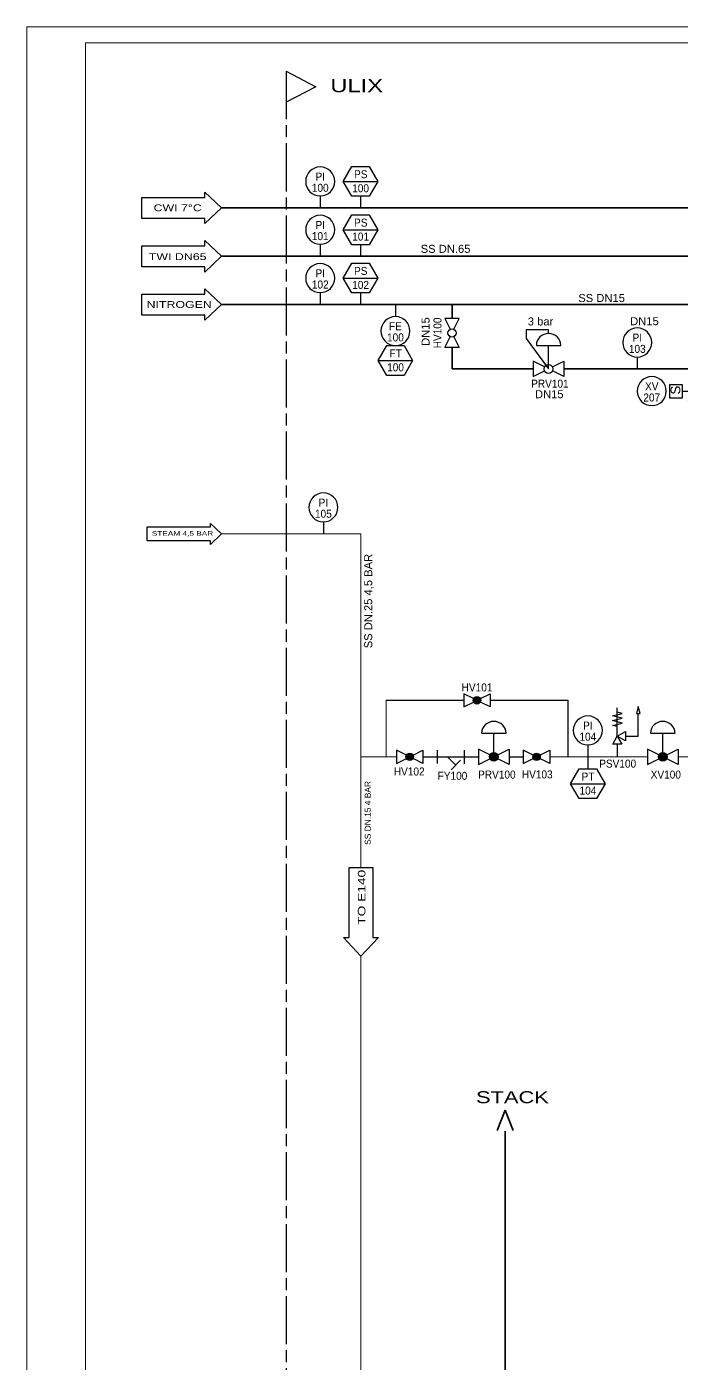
# Model space of a CAD drawing. Header units: millimetres. Extents: x 256 to 2599, y 626 to 1192.
# Drawn here: x 256.5 to 419.8, y 857.6 to 1191.5 of the extents above; entities that cross this region are included whole.
import ezdxf
from ezdxf.enums import TextEntityAlignment as Align

# ---------------------------------------------------------------- set-up
doc = ezdxf.new("R2010")
doc.units = ezdxf.units.MM
doc.linetypes.add('AM_ISO08W050', pattern=[18, 12, -1.5, 3, -1.5])
for name, color, linetype, lineweight in [('-Testi', 7, 'Continuous', 35), ('Acqua di torre in', 170, 'Continuous', 35), ('Acqua refrigerata', 142, 'Continuous', 35), ('LINEA - AZOTO', 151, 'Continuous', 35)]:
    doc.layers.add(name, color=color, linetype=linetype, lineweight=lineweight)
for name, color, linetype in [('-Vapore', 253, 'Continuous'), ('L6-SOTTILE', 5, 'Continuous'), ('L8-TESTI', 1, 'Continuous'), ('Limite fornitura', 7, 'AM_ISO08W050'), ('Tag', 7, 'Continuous')]:
    doc.layers.add(name, color=color, linetype=linetype)
doc.styles.add('ARIAL_090', font='arial.ttf', dxfattribs={"width": 0.9})
doc.styles.get("Standard").update_dxf_attribs({"font": 'arial.ttf'})

# ---------------------------------------------------------------- blocks, each defined once
blk = doc.blocks.new('Tag_block')
at = {"color": 0, "linetype": 'ByBlock', "lineweight": -2}
blk.add_attdef('#(TargetObject.Tag)', text='', height=2.5, dxfattribs=at).set_placement((0, 0), align=Align.MIDDLE_CENTER)
blk = doc.blocks.new('*U5')
at = {"color": 0, "linetype": 'ByBlock', "lineweight": -2}
for start, end in [(0, 180), (180, 0)]:
    blk.add_arc((0, 0), 5, start, end, dxfattribs=at)
at = {"color": 0, "linetype": 'ByBlock', "lineweight": -2, "width": 0.9}
for tag, p in [('#(TargetObject.Type)', (0, 1.65)), ('#(TargetObject.LoopNumber)', (0, -1.65))]:
    blk.add_attdef(tag, text='', height=2.5, dxfattribs=at).set_placement(p, align=Align.MIDDLE_CENTER)
blk = doc.blocks.new('Valve Label_block')
at = {"color": 0, "linetype": 'ByBlock', "lineweight": -2, "width": 0.9}
blk.add_attdef('#(TargetObject.Size)', text='', height=2.5, dxfattribs=at).set_placement((0, 4.7625), align=Align.BOTTOM_CENTER)
blk.add_attdef('#(TargetObject.Tag)', text='', height=2.5, dxfattribs=at).set_placement((0, -4.7625), align=Align.TOP_CENTER)
blk = doc.blocks.new('Solenoid valve')
blk.add_line((471.76, 702.65), (471.76, 700.34))
for points in [[(473.05, 702.65), (473.05, 705.23), (470.47, 705.23), (470.47, 702.65)], [(473.66, 699.24), (473.66, 701.44), (471.76, 700.34)]]:
    blk.add_lwpolyline(points, close=True)
blk.add_lwpolyline([(471.76, 700.34), (469.86, 699.24), (469.86, 701.44), (471.76, 700.34)])
at = {"layer": '-Testi', "insert": (471.08, 705.02), "char_height": 1.93, "width": 2.2547, "attachment_point": 1}
blk.add_mtext('S', dxfattribs=at)

msp = doc.modelspace()

# ---------------------------------------------------------------- hatches: boundary and pattern name
h = msp.add_hatch(color=256)
h.dxf.hatch_style = 1
h.paths.add_polyline_path([(369.77, 1023.26, 1), (367.88, 1023.26, 1)])
h = msp.add_hatch(color=256)
h.dxf.hatch_style = 1
h.paths.add_polyline_path([(353, 1009.14, 1), (351.11, 1009.14, 1), (353, 1009.14, 1)])
h = msp.add_hatch(color=256)
h.dxf.hatch_style = 1
h.paths.add_polyline_path([(374.13, 1009.14, 1), (371.94, 1009.14, 1)])
h = msp.add_hatch(color=256)
h.dxf.hatch_style = 1
h.paths.add_polyline_path([(384.63, 1009.14, 1), (382.74, 1009.14, 1), (384.63, 1009.14, 1)])
h = msp.add_hatch(color=256)
h.dxf.hatch_style = 1
h.paths.add_polyline_path([(416.3, 1009.14, 1), (414.1, 1009.14, 1)])

# ---------------------------------------------------------------- linework, layer by layer
at = {"layer": '-Vapore', "lineweight": 20}
for p, q in [((305.1, 1064.85), (339.88, 1064.85)), ((339.88, 981.52), (339.88, 1064.85)), ((346.18, 1009.14), (346.18, 1023.26)), ((348.76, 1009.14), (339.88, 1009.14)), ((386.98, 1009.14), (411.38, 1009.14)), ((414.1, 1009.14), (416.3, 1009.14)), ((574.63, 1009.14), (419.03, 1009.14)), ((339.88, 777.67), (339.88, 959.37))]:
    msp.add_line(p, q, dxfattribs=at)
at = {"layer": '-Vapore'}
for p, q in [((346.18, 1023.26), (365.53, 1023.26)), ((372.12, 1023.26), (391.47, 1023.26)), ((391.47, 1023.26), (391.47, 1009.14)), ((403.86, 1012.29), (403.86, 1009.14)), ((355.35, 1009.14), (358.89, 1009.14)), ((365.67, 1009.14), (369.21, 1009.14)), ((376.86, 1009.14), (380.4, 1009.14))]:
    msp.add_line(p, q, dxfattribs=at)
at = {"ltscale": 15}
for p, q in [((321.22, 1180.41), (328.58, 1176.56)), ((328.58, 1176.56), (321.22, 1172.71))]:
    msp.add_line(p, q, dxfattribs=at)
for p, q in [((386.7, 1115.83), (381.15, 1115.83)), ((381.15, 1115.83), (381.15, 1113.68)), ((386.7, 1114.89), (386.7, 1115.83)), ((381.15, 1113.68), (386.7, 1106.04)), ((383.65, 1111.94), (389.76, 1111.94)), ((386.7, 1106.04), (386.7, 1111.94)), ((403.86, 1016.69), (403.86, 1021.34)), ((369.98, 1015.04), (376.09, 1015.04)), ((373.04, 1009.14), (373.04, 1015.04)), ((412.15, 1015.04), (418.26, 1015.04)), ((415.2, 1009.14), (415.2, 1015.04)), ((358.89, 1010.84), (358.89, 1007.44)), ((358.89, 1009.14), (365.67, 1009.14)), ((361.5, 1009.14), (363.56, 1007.08)), ((365.67, 1010.78), (365.67, 1007.38)), ((364.76, 1008.28), (362.36, 1005.88))]:
    msp.add_line(p, q)
at = {"lineweight": 20}
for points in [[(256.47, 657.54), (256.47, 1191.54), (1097.47, 1191.54), (1097.47, 657.54)], [(271.09, 661.54), (271.09, 1187.54), (1093.47, 1187.54), (1093.47, 661.54)]]:
    msp.add_lwpolyline(points, close=True, dxfattribs=at)
for points in [[(363.07, 1115.97), (364.42, 1118.68), (360.78, 1118.68), (362.13, 1115.97)], [(363.07, 1114.1), (364.42, 1111.39), (360.78, 1111.39), (362.13, 1114.1)], [(385.72, 1106.53), (382.88, 1107.95), (382.88, 1104.13), (385.72, 1105.55)], [(387.68, 1106.53), (390.52, 1107.95), (390.52, 1104.13), (387.68, 1105.55)], [(367.98, 1023.68), (365.53, 1024.9), (365.53, 1021.61), (367.98, 1022.83)], [(369.67, 1023.68), (372.12, 1024.9), (372.12, 1021.61), (369.67, 1022.83)], [(403.86, 1014.29), (403.86, 1016.69), (402.66, 1016.99), (405.07, 1017.59), (402.66, 1018.19), (405.07, 1018.79), (402.66, 1019.39), (405.07, 1019.99), (403.86, 1020.3)], [(405.87, 1014.29), (409.07, 1014.29), (409.07, 1019.99)], [(351.21, 1009.56), (348.76, 1010.79), (348.76, 1007.49), (351.21, 1008.72)], [(352.9, 1009.56), (355.35, 1010.79), (355.35, 1007.49), (352.9, 1008.72)], [(372.05, 1009.63), (369.21, 1011.05), (369.21, 1007.23), (372.05, 1008.65)], [(374.02, 1009.63), (376.86, 1011.05), (376.86, 1007.23), (374.02, 1008.65)], [(382.84, 1009.56), (380.4, 1010.79), (380.4, 1007.49), (382.84, 1008.72)], [(384.54, 1009.56), (386.98, 1010.79), (386.98, 1007.49), (384.54, 1008.72)], [(414.22, 1009.63), (411.38, 1011.05), (411.38, 1007.23), (414.22, 1008.65)], [(416.19, 1009.63), (419.03, 1011.05), (419.03, 1007.23), (416.19, 1008.65)]]:
    msp.add_lwpolyline(points)
for points in [[(409.53, 1019.99), (409.07, 1021.7), (408.61, 1019.99)], [(405.87, 1013.13), (403.86, 1014.29), (405.87, 1015.44)], [(402.71, 1012.29), (403.86, 1014.29), (405.02, 1012.29)]]:
    msp.add_lwpolyline(points, close=True)
for centre, radius in [((362.6, 1115.03), 1.05), ((386.7, 1106.04), 1.1), ((368.83, 1023.26), 0.946), ((352.06, 1009.14), 0.946), ((373.04, 1009.14), 1.1), ((383.69, 1009.14), 0.946), ((415.2, 1009.14), 1.1)]:
    msp.add_circle(centre, radius)
for centre in [(386.7, 1111.94), (373.04, 1015.04), (415.2, 1015.04)]:
    msp.add_ellipse(centre, major_axis=(-3.05, 0), ratio=0.967342, start_param=3.141593, end_param=6.283185)
at = {"layer": 'Acqua di torre in'}
msp.add_line((305.1, 1134.2), (769.55, 1134.2), dxfattribs=at)
at = {"layer": 'Acqua refrigerata'}
msp.add_line((305.1, 1146.28), (825.62, 1146.28), dxfattribs=at)
at = {"layer": 'L6-SOTTILE'}
for points in [[(300.9, 1142.34), (300.9, 1143.65), (285.16, 1143.65), (285.16, 1148.9), (300.9, 1148.9), (300.9, 1150.22), (305.1, 1146.28)], [(300.9, 1130.26), (300.9, 1131.58), (285.16, 1131.58), (285.16, 1136.83), (300.9, 1136.83), (300.9, 1138.14), (305.1, 1134.2)], [(300.9, 1118.19), (300.9, 1119.5), (285.16, 1119.5), (285.16, 1124.75), (300.9, 1124.75), (300.9, 1126.06), (305.1, 1122.13)], [(302.3, 1062.22), (302.3, 1063.1), (286.49, 1063.1), (286.49, 1066.6), (302.3, 1066.6), (302.3, 1067.47), (305.1, 1064.85)], [(335.5, 964.04), (336.96, 964.04), (336.96, 981.52), (342.8, 981.52), (342.8, 964.04), (344.25, 964.04), (339.88, 959.37)]]:
    msp.add_lwpolyline(points, close=True, dxfattribs=at)
at = {"layer": 'Limite fornitura'}
msp.add_line((321.22, 1180.41), (321.22, 778.57), dxfattribs=at)
at = {"layer": 'LINEA - AZOTO'}
for p, q in [((305.1, 1122.13), (930.96, 1122.13)), ((362.6, 1118.68), (362.6, 1122.13)), ((362.6, 1106.04), (362.6, 1111.39)), ((362.6, 1106.04), (382.88, 1106.04)), ((390.52, 1106.04), (554.17, 1106.04)), ((375.89, 920.83), (373.89, 915.83)), ((375.89, 920.83), (377.89, 915.83)), ((375.89, 806.69), (375.89, 915.59))]:
    msp.add_line(p, q, dxfattribs=at)
at = {"layer": 'Tag'}
for p, q in [((335.47, 1152.89), (344.07, 1152.89)), ((329.71, 1149.27), (329.71, 1146.28)), ((339.77, 1149.17), (339.77, 1146.28)), ((335.47, 1140.82), (344.07, 1140.82)), ((329.71, 1137.19), (329.71, 1134.2)), ((339.77, 1137.09), (339.77, 1134.2)), ((335.47, 1128.74), (344.07, 1128.74)), ((329.71, 1125.12), (329.71, 1122.13)), ((339.77, 1125.02), (339.77, 1122.13)), ((348.48, 1122.13), (348.48, 1119.13)), ((408.84, 1109.03), (408.84, 1106.04)), ((344.18, 1108.16), (352.78, 1108.16)), ((330.5, 1067.84), (330.5, 1064.85)), ((396.5, 1012.13), (396.5, 1009.14)), ((396.5, 1009.14), (396.5, 1006.15)), ((392.2, 1002.42), (400.8, 1002.42))]:
    msp.add_line(p, q, dxfattribs=at)
for points in [[(335.47, 1152.89), (337.62, 1156.62), (341.92, 1156.62), (344.07, 1152.89), (341.92, 1149.17), (337.62, 1149.17)], [(335.47, 1140.82), (337.62, 1144.54), (341.92, 1144.54), (344.07, 1140.82), (341.92, 1137.09), (337.62, 1137.09)], [(335.47, 1128.74), (337.62, 1132.46), (341.92, 1132.46), (344.07, 1128.74), (341.92, 1125.02), (337.62, 1125.02)], [(344.18, 1108.16), (346.33, 1111.89), (350.63, 1111.89), (352.78, 1108.16), (350.63, 1104.44), (346.33, 1104.44)], [(392.2, 1002.42), (394.35, 1006.15), (398.65, 1006.15), (400.8, 1002.42), (398.65, 998.7), (394.35, 998.7)]]:
    msp.add_lwpolyline(points, close=True, dxfattribs=at)

# ---------------------------------------------------------------- block references
ref = msp.add_blockref('*U5', (329.71, 1152.89), dxfattribs=dict(at, xscale=0.7246990090098623, yscale=0.7246990090098623, zscale=0.7246990090098623))
ref.add_attrib('#(TargetObject.Type)', 'PI', dxfattribs={"layer": '0', "color": 0, "linetype": 'ByBlock', "lineweight": -2, "ltscale": 2, "height": 2, "style": 'ARIAL_090', "width": 0.9}).set_placement((329.71, 1154.09), align=Align.MIDDLE)
ref.add_attrib('#(TargetObject.LoopNumber)', '100', dxfattribs={"layer": '0', "color": 0, "linetype": 'ByBlock', "lineweight": -2, "ltscale": 2, "height": 2, "style": 'ARIAL_090', "width": 0.9}).set_placement((327.62, 1149.7), align=Align.BOTTOM_LEFT)
ref = msp.add_blockref('Valve Label_block', (339.83, 1156.55), dxfattribs=dict(at, xscale=0.1838663350828232, yscale=0.1838663350828232, zscale=0.1838663350828232))
ref.add_attrib('#(TargetObject.Tag)', 'PS', dxfattribs={"layer": '0', "color": 0, "linetype": 'ByBlock', "lineweight": -2, "ltscale": 2, "height": 2, "style": 'ARIAL_090', "width": 0.9}).set_placement((339.83, 1155.68), align=Align.TOP_CENTER)
ref = msp.add_blockref('Valve Label_block', (339.79, 1152.84), dxfattribs=dict(at, xscale=0.1378997513121174, yscale=0.1378997513121174, zscale=0.1378997513121174))
ref.add_attrib('#(TargetObject.Tag)', '100', dxfattribs={"layer": '0', "color": 0, "linetype": 'ByBlock', "lineweight": -2, "ltscale": 2, "height": 2, "style": 'ARIAL_090', "width": 0.9}).set_placement((339.79, 1152.18), align=Align.TOP_CENTER)
ref = msp.add_blockref('*U5', (329.71, 1140.82), dxfattribs=dict(at, xscale=0.7246990090098623, yscale=0.7246990090098623, zscale=0.7246990090098623))
ref.add_attrib('#(TargetObject.Type)', 'PI', dxfattribs={"layer": '0', "color": 0, "linetype": 'ByBlock', "lineweight": -2, "ltscale": 2, "height": 2, "style": 'ARIAL_090', "width": 0.9}).set_placement((329.71, 1142.01), align=Align.MIDDLE)
ref.add_attrib('#(TargetObject.LoopNumber)', '101', dxfattribs={"layer": '0', "color": 0, "linetype": 'ByBlock', "lineweight": -2, "ltscale": 2, "height": 2, "style": 'ARIAL_090', "width": 0.9}).set_placement((327.62, 1137.62), align=Align.BOTTOM_LEFT)
ref = msp.add_blockref('Valve Label_block', (339.83, 1144.48), dxfattribs=dict(at, xscale=0.1838663350828232, yscale=0.1838663350828232, zscale=0.1838663350828232))
ref.add_attrib('#(TargetObject.Tag)', 'PS', dxfattribs={"layer": '0', "color": 0, "linetype": 'ByBlock', "lineweight": -2, "ltscale": 2, "height": 2, "style": 'ARIAL_090', "width": 0.9}).set_placement((339.83, 1143.6), align=Align.TOP_CENTER)
ref = msp.add_blockref('Valve Label_block', (339.79, 1140.76), dxfattribs=dict(at, xscale=0.1378997513121174, yscale=0.1378997513121174, zscale=0.1378997513121174))
ref.add_attrib('#(TargetObject.Tag)', '101', dxfattribs={"layer": '0', "color": 0, "linetype": 'ByBlock', "lineweight": -2, "ltscale": 2, "height": 2, "style": 'ARIAL_090', "width": 0.9}).set_placement((339.79, 1140.11), align=Align.TOP_CENTER)
ref = msp.add_blockref('*U5', (329.71, 1128.74), dxfattribs=dict(at, xscale=0.7246990090098623, yscale=0.7246990090098623, zscale=0.7246990090098623))
ref.add_attrib('#(TargetObject.Type)', 'PI', dxfattribs={"layer": '0', "color": 0, "linetype": 'ByBlock', "lineweight": -2, "ltscale": 2, "height": 2, "style": 'ARIAL_090', "width": 0.9}).set_placement((329.71, 1129.94), align=Align.MIDDLE)
ref.add_attrib('#(TargetObject.LoopNumber)', '102', dxfattribs={"layer": '0', "color": 0, "linetype": 'ByBlock', "lineweight": -2, "ltscale": 2, "height": 2, "style": 'ARIAL_090', "width": 0.9}).set_placement((327.62, 1125.54), align=Align.BOTTOM_LEFT)
ref = msp.add_blockref('Valve Label_block', (339.83, 1132.4), dxfattribs=dict(at, xscale=0.1838663350828232, yscale=0.1838663350828232, zscale=0.1838663350828232))
ref.add_attrib('#(TargetObject.Tag)', 'PS', dxfattribs={"layer": '0', "color": 0, "linetype": 'ByBlock', "lineweight": -2, "ltscale": 2, "height": 2, "style": 'ARIAL_090', "width": 0.9}).set_placement((339.83, 1131.53), align=Align.TOP_CENTER)
ref = msp.add_blockref('Valve Label_block', (339.79, 1128.69), dxfattribs=dict(at, xscale=0.1378997513121174, yscale=0.1378997513121174, zscale=0.1378997513121174))
ref.add_attrib('#(TargetObject.Tag)', '102', dxfattribs={"layer": '0', "color": 0, "linetype": 'ByBlock', "lineweight": -2, "ltscale": 2, "height": 2, "style": 'ARIAL_090', "width": 0.9}).set_placement((339.79, 1128.03), align=Align.TOP_CENTER)
ref = msp.add_blockref('*U5', (348.48, 1115.51), dxfattribs=dict(at, xscale=0.7246990090098623, yscale=0.7246990090098623, zscale=0.7246990090098623))
ref.add_attrib('#(TargetObject.Type)', 'FE', dxfattribs={"layer": '0', "color": 0, "linetype": 'ByBlock', "lineweight": -2, "ltscale": 2, "height": 2, "style": 'ARIAL_090', "width": 0.9}).set_placement((348.48, 1116.71), align=Align.MIDDLE)
ref.add_attrib('#(TargetObject.LoopNumber)', '100', dxfattribs={"layer": '0', "color": 0, "linetype": 'ByBlock', "lineweight": -2, "ltscale": 2, "height": 2, "style": 'ARIAL_090', "width": 0.9}).set_placement((346.38, 1112.32), align=Align.BOTTOM_LEFT)
ref = msp.add_blockref('Tag_block', (357.97, 1115.04), dxfattribs=dict(at, xscale=0.02812457149191088, yscale=0.02812457149191088, zscale=0.02812457149191088, rotation=90))
ref.add_attrib('#(TargetObject.Tag)', 'HV100', dxfattribs={"layer": '0', "color": 0, "linetype": 'ByBlock', "lineweight": -2, "ltscale": 2, "height": 2, "rotation": 90, "style": 'ARIAL_090', "width": 0.9}).set_placement((357.97, 1115.04), align=Align.TOP_CENTER)
ref = msp.add_blockref('*U5', (408.84, 1112.65), dxfattribs=dict(at, xscale=0.7246990090098623, yscale=0.7246990090098623, zscale=0.7246990090098623))
ref.add_attrib('#(TargetObject.Type)', 'PI', dxfattribs={"layer": '0', "color": 0, "linetype": 'ByBlock', "lineweight": -2, "ltscale": 2, "height": 2, "style": 'ARIAL_090', "width": 0.9}).set_placement((408.84, 1113.85), align=Align.MIDDLE)
ref.add_attrib('#(TargetObject.LoopNumber)', '103', dxfattribs={"layer": '0', "color": 0, "linetype": 'ByBlock', "lineweight": -2, "ltscale": 2, "height": 2, "style": 'ARIAL_090', "width": 0.9}).set_placement((406.74, 1109.46), align=Align.BOTTOM_LEFT)
ref = msp.add_blockref('Valve Label_block', (348.54, 1111.83), dxfattribs=dict(at, xscale=0.1838663350828232, yscale=0.1838663350828232, zscale=0.1838663350828232))
ref.add_attrib('#(TargetObject.Tag)', 'FT', dxfattribs={"layer": '0', "color": 0, "linetype": 'ByBlock', "lineweight": -2, "ltscale": 2, "height": 2, "style": 'ARIAL_090', "width": 0.9}).set_placement((348.54, 1110.95), align=Align.TOP_CENTER)
ref = msp.add_blockref('Valve Label_block', (348.5, 1108.11), dxfattribs=dict(at, xscale=0.1378997513121174, yscale=0.1378997513121174, zscale=0.1378997513121174))
ref.add_attrib('#(TargetObject.Tag)', '100', dxfattribs={"layer": '0', "color": 0, "linetype": 'ByBlock', "lineweight": -2, "ltscale": 2, "height": 2, "style": 'ARIAL_090', "width": 0.9}).set_placement((348.5, 1107.45), align=Align.TOP_CENTER)
ref = msp.add_blockref('Tag_block', (387.03, 1103.37), dxfattribs=dict(at, xscale=0.02812457149191088, yscale=0.02812457149191088, zscale=0.02812457149191088))
ref.add_attrib('#(TargetObject.Tag)', 'PRV101', dxfattribs={"layer": '0', "color": 0, "linetype": 'ByBlock', "lineweight": -2, "ltscale": 2, "height": 2, "style": 'ARIAL_090', "width": 0.9}).set_placement((387.03, 1103.37), align=Align.TOP_CENTER)
ref = msp.add_blockref('*U5', (412.45, 1100.51), dxfattribs=dict(at, xscale=0.7246990090098623, yscale=0.7246990090098623, zscale=0.7246990090098623))
ref.add_attrib('#(TargetObject.Type)', 'XV', dxfattribs={"layer": '0', "color": 0, "linetype": 'ByBlock', "lineweight": -2, "ltscale": 2, "height": 2, "style": 'ARIAL_090', "width": 0.9}).set_placement((412.45, 1101.7), align=Align.MIDDLE)
ref.add_attrib('#(TargetObject.LoopNumber)', '207', dxfattribs={"layer": '0', "color": 0, "linetype": 'ByBlock', "lineweight": -2, "ltscale": 2, "height": 2, "style": 'ARIAL_090', "width": 0.9}).set_placement((410.35, 1097.31), align=Align.BOTTOM_LEFT)
at = {"layer": 'Tag', "xscale": 1.25, "yscale": 1.25, "zscale": 1.25, "rotation": 90}
msp.add_blockref('Solenoid valve', (1298.43, 510.78), dxfattribs=at)
at = {"layer": 'Tag'}
ref = msp.add_blockref('*U5', (330.5, 1071.46), dxfattribs=dict(at, xscale=0.7246990090098623, yscale=0.7246990090098623, zscale=0.7246990090098623))
ref.add_attrib('#(TargetObject.Type)', 'PI', dxfattribs={"layer": '0', "color": 0, "linetype": 'ByBlock', "lineweight": -2, "ltscale": 2, "height": 2, "style": 'ARIAL_090', "width": 0.9}).set_placement((330.5, 1072.66), align=Align.MIDDLE)
ref.add_attrib('#(TargetObject.LoopNumber)', '105', dxfattribs={"layer": '0', "color": 0, "linetype": 'ByBlock', "lineweight": -2, "ltscale": 2, "height": 2, "style": 'ARIAL_090', "width": 0.9}).set_placement((328.4, 1068.27), align=Align.BOTTOM_LEFT)
ref = msp.add_blockref('Tag_block', (368.85, 1027.48), dxfattribs=dict(at, xscale=0.02812457149191088, yscale=0.02812457149191088, zscale=0.02812457149191088))
ref.add_attrib('#(TargetObject.Tag)', 'HV101', dxfattribs={"layer": '0', "color": 0, "linetype": 'ByBlock', "lineweight": -2, "ltscale": 2, "height": 2, "style": 'ARIAL_090', "width": 0.9}).set_placement((368.85, 1027.48), align=Align.TOP_CENTER)
ref = msp.add_blockref('*U5', (396.5, 1015.75), dxfattribs=dict(at, xscale=0.7246990090098623, yscale=0.7246990090098623, zscale=0.7246990090098623))
ref.add_attrib('#(TargetObject.Type)', 'PI', dxfattribs={"layer": '0', "color": 0, "linetype": 'ByBlock', "lineweight": -2, "ltscale": 2, "height": 2, "style": 'ARIAL_090', "width": 0.9}).set_placement((396.5, 1016.95), align=Align.MIDDLE)
ref.add_attrib('#(TargetObject.LoopNumber)', '104', dxfattribs={"layer": '0', "color": 0, "linetype": 'ByBlock', "lineweight": -2, "ltscale": 2, "height": 2, "style": 'ARIAL_090', "width": 0.9}).set_placement((394.4, 1012.56), align=Align.BOTTOM_LEFT)
ref = msp.add_blockref('Tag_block', (403.95, 1008.44), dxfattribs=dict(at, xscale=0.02812457149191088, yscale=0.02812457149191088, zscale=0.02812457149191088))
ref.add_attrib('#(TargetObject.Tag)', 'PSV100', dxfattribs={"layer": '0', "color": 0, "linetype": 'ByBlock', "lineweight": -2, "ltscale": 2, "height": 2, "style": 'ARIAL_090', "width": 0.9}).set_placement((403.95, 1008.44), align=Align.TOP_CENTER)
ref = msp.add_blockref('Tag_block', (351.92, 1006.48), dxfattribs=dict(at, xscale=0.02812457149191088, yscale=0.02812457149191088, zscale=0.02812457149191088))
ref.add_attrib('#(TargetObject.Tag)', 'HV102', dxfattribs={"layer": '0', "color": 0, "linetype": 'ByBlock', "lineweight": -2, "ltscale": 2, "height": 2, "style": 'ARIAL_090', "width": 0.9}).set_placement((351.92, 1006.48), align=Align.TOP_CENTER)
ref = msp.add_blockref('Tag_block', (362.72, 1005.4), dxfattribs=dict(at, xscale=0.02812457149191088, yscale=0.02812457149191088, zscale=0.02812457149191088))
ref.add_attrib('#(TargetObject.Tag)', 'FY100', dxfattribs={"layer": '0', "color": 0, "linetype": 'ByBlock', "lineweight": -2, "ltscale": 2, "height": 2, "style": 'ARIAL_090', "width": 0.9}).set_placement((362.72, 1005.4), align=Align.TOP_CENTER)
ref = msp.add_blockref('Tag_block', (373.79, 1005.71), dxfattribs=dict(at, xscale=0.02812457149191088, yscale=0.02812457149191088, zscale=0.02812457149191088))
ref.add_attrib('#(TargetObject.Tag)', 'PRV100', dxfattribs={"layer": '0', "color": 0, "linetype": 'ByBlock', "lineweight": -2, "ltscale": 2, "height": 2, "style": 'ARIAL_090', "width": 0.9}).set_placement((373.79, 1005.71), align=Align.TOP_CENTER)
ref = msp.add_blockref('Tag_block', (383.87, 1005.75), dxfattribs=dict(at, xscale=0.02812457149191088, yscale=0.02812457149191088, zscale=0.02812457149191088))
ref.add_attrib('#(TargetObject.Tag)', 'HV103', dxfattribs={"layer": '0', "color": 0, "linetype": 'ByBlock', "lineweight": -2, "ltscale": 2, "height": 2, "style": 'ARIAL_090', "width": 0.9}).set_placement((383.87, 1005.75), align=Align.TOP_CENTER)
ref = msp.add_blockref('Valve Label_block', (396.56, 1006.09), dxfattribs=dict(at, xscale=0.1838663350828232, yscale=0.1838663350828232, zscale=0.1838663350828232))
ref.add_attrib('#(TargetObject.Tag)', 'PT', dxfattribs={"layer": '0', "color": 0, "linetype": 'ByBlock', "lineweight": -2, "ltscale": 2, "height": 2, "style": 'ARIAL_090', "width": 0.9}).set_placement((396.56, 1005.21), align=Align.TOP_CENTER)
ref = msp.add_blockref('Tag_block', (415.96, 1005.71), dxfattribs=dict(at, xscale=0.02812457149191088, yscale=0.02812457149191088, zscale=0.02812457149191088))
ref.add_attrib('#(TargetObject.Tag)', 'XV100', dxfattribs={"layer": '0', "color": 0, "linetype": 'ByBlock', "lineweight": -2, "ltscale": 2, "height": 2, "style": 'ARIAL_090', "width": 0.9}).set_placement((415.96, 1005.71), align=Align.TOP_CENTER)
ref = msp.add_blockref('Valve Label_block', (396.52, 1002.37), dxfattribs=dict(at, xscale=0.1378997513121174, yscale=0.1378997513121174, zscale=0.1378997513121174))
ref.add_attrib('#(TargetObject.Tag)', '104', dxfattribs={"layer": '0', "color": 0, "linetype": 'ByBlock', "lineweight": -2, "ltscale": 2, "height": 2, "style": 'ARIAL_090', "width": 0.9}).set_placement((396.52, 1001.71), align=Align.TOP_CENTER)

# ---------------------------------------------------------------- texts
at = {"layer": '-Testi', "char_height": 2, "attachment_point": 1}
for s, insert, width in [('SS DN.65', (354.78, 1137.05), 14.6372), ('SS DN15', (394.11, 1124.76), 19.5715), ('3 bar', (381.51, 1118.91), 19.5715), ('DN15', (407.06, 1118.97), 14.6372), ('DN15', (383.3, 1100.74), 14.6372)]:
    msp.add_mtext(s, dxfattribs=dict(at, insert=insert, width=width))
at = {"layer": '-Testi', "attachment_point": 1, "rotation": 90}
for s, insert, char_height, width in [('DN15', (355, 1111.81), 2, 14.6372), ('SS DN.25 4,5 BAR', (340.69, 1036.25), 2, 28.3039), ('SS DN.15 4 BAR', (340.82, 987.15), 1.5, 19.5715)]:
    msp.add_mtext(s, dxfattribs=dict(at, insert=insert, char_height=char_height, width=width))
at = {"layer": 'L8-TESTI', "color": 3, "attachment_point": 5}
for s, insert, char_height in [('\\A1;\\pxi-3,l4,t4;{\\W1.3;\\C7;ULIX }', (337.19, 1176.79), 3.25), ('\\A1;\\pxi-3,l4,t4;{\\W1.3;\\C7;CWI 7°C}', (293.28, 1146.29), 1.6989), ('\\A1;\\pxi-3,l4,t4;{\\W1.3;\\C7;TWI DN65 }', (293.28, 1134.09), 1.6989), ('\\A1;\\pxi-3,l4,t4;{\\W1.3;\\C7;NITROGEN}', (293.67, 1122.13), 1.6989), ('\\A1;\\pxi-3,l4,t4;{\\W1.3;\\C7;STEAM 4,5 BAR}', (294.77, 1064.85), 1.1326), ('\\A1;\\pxi-3,l4,t4;{\\W1.3;\\C7;STACK}', (376.18, 924.09), 3)]:
    msp.add_mtext(s, dxfattribs=dict(at, insert=insert, char_height=char_height))
at = {"layer": 'L8-TESTI', "color": 3, "insert": (340.06, 973.11), "char_height": 1.8876, "attachment_point": 5, "rotation": 90}
msp.add_mtext('\\A1;\\pxi-3,l4,t4;{\\W1.3;\\C7;TO E140}', dxfattribs=at)

doc.saveas('drawing.dxf')
